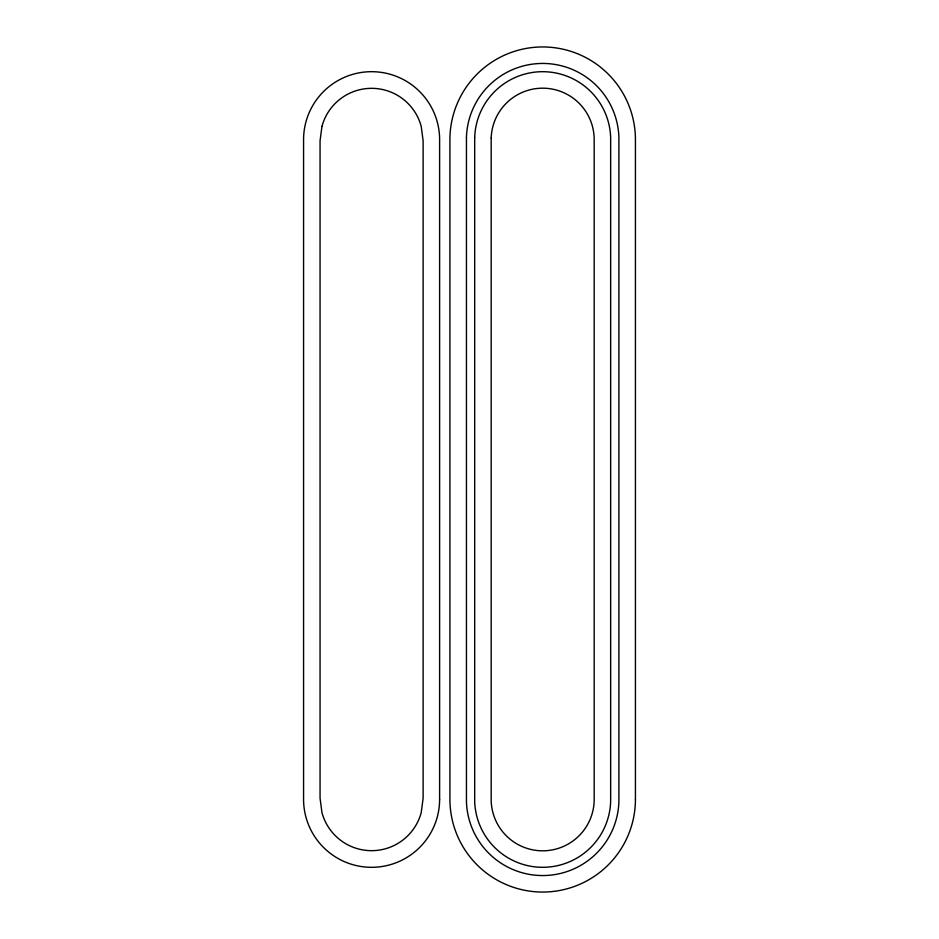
<?xml version="1.0" encoding="UTF-8"?>
<svg xmlns="http://www.w3.org/2000/svg" width="939" height="939" viewBox="0 0 939 939"><rect width="100%" height="100%" fill="white"/><g stroke="black" fill="none" stroke-linecap="round" stroke-linejoin="round"><path stroke-width="1.41" d="M466.448 137.305L466.448 801.695A76.259 76.259 0 0 0 542.672 875.559A76.259 76.259 0 0 0 618.895 801.695L618.895 137.305A76.259 76.259 0 0 0 542.672 63.441A76.259 76.259 0 0 0 466.448 137.305M474.688 137.564L474.688 801.437A68.019 68.019 0 0 0 542.672 867.307A68.019 68.019 0 0 0 610.655 801.437L610.655 137.564A68.019 68.019 0 0 0 542.672 71.693A68.019 68.019 0 0 0 474.688 137.564M491.179 138.092L491.179 800.908A51.528 51.528 0 0 0 542.672 850.816A51.528 51.528 0 0 0 594.176 800.908L594.176 138.092A51.528 51.528 0 0 0 542.672 88.184A51.528 51.528 0 0 0 491.179 138.092M321.96 126.401L320.058 140.791L320.058 798.209L321.96 812.599A51.387 51.387 0 0 0 421.224 812.599L423.125 798.209L423.125 140.791L421.224 126.401A51.387 51.387 0 0 0 321.96 126.401M635.433 799.277L635.433 139.723A92.761 92.761 0 0 0 542.672 46.95A92.761 92.761 0 0 0 449.91 139.723L449.922 799.277A92.761 92.761 0 0 0 542.672 892.05A92.761 92.761 0 0 0 635.433 799.277M439.616 799.3L439.616 139.7A68.019 68.019 0 0 0 371.598 71.681A68.019 68.019 0 0 0 303.567 139.7L303.567 799.3A68.019 68.019 0 0 0 371.598 867.319A68.019 68.019 0 0 0 439.616 799.3"/></g></svg>
